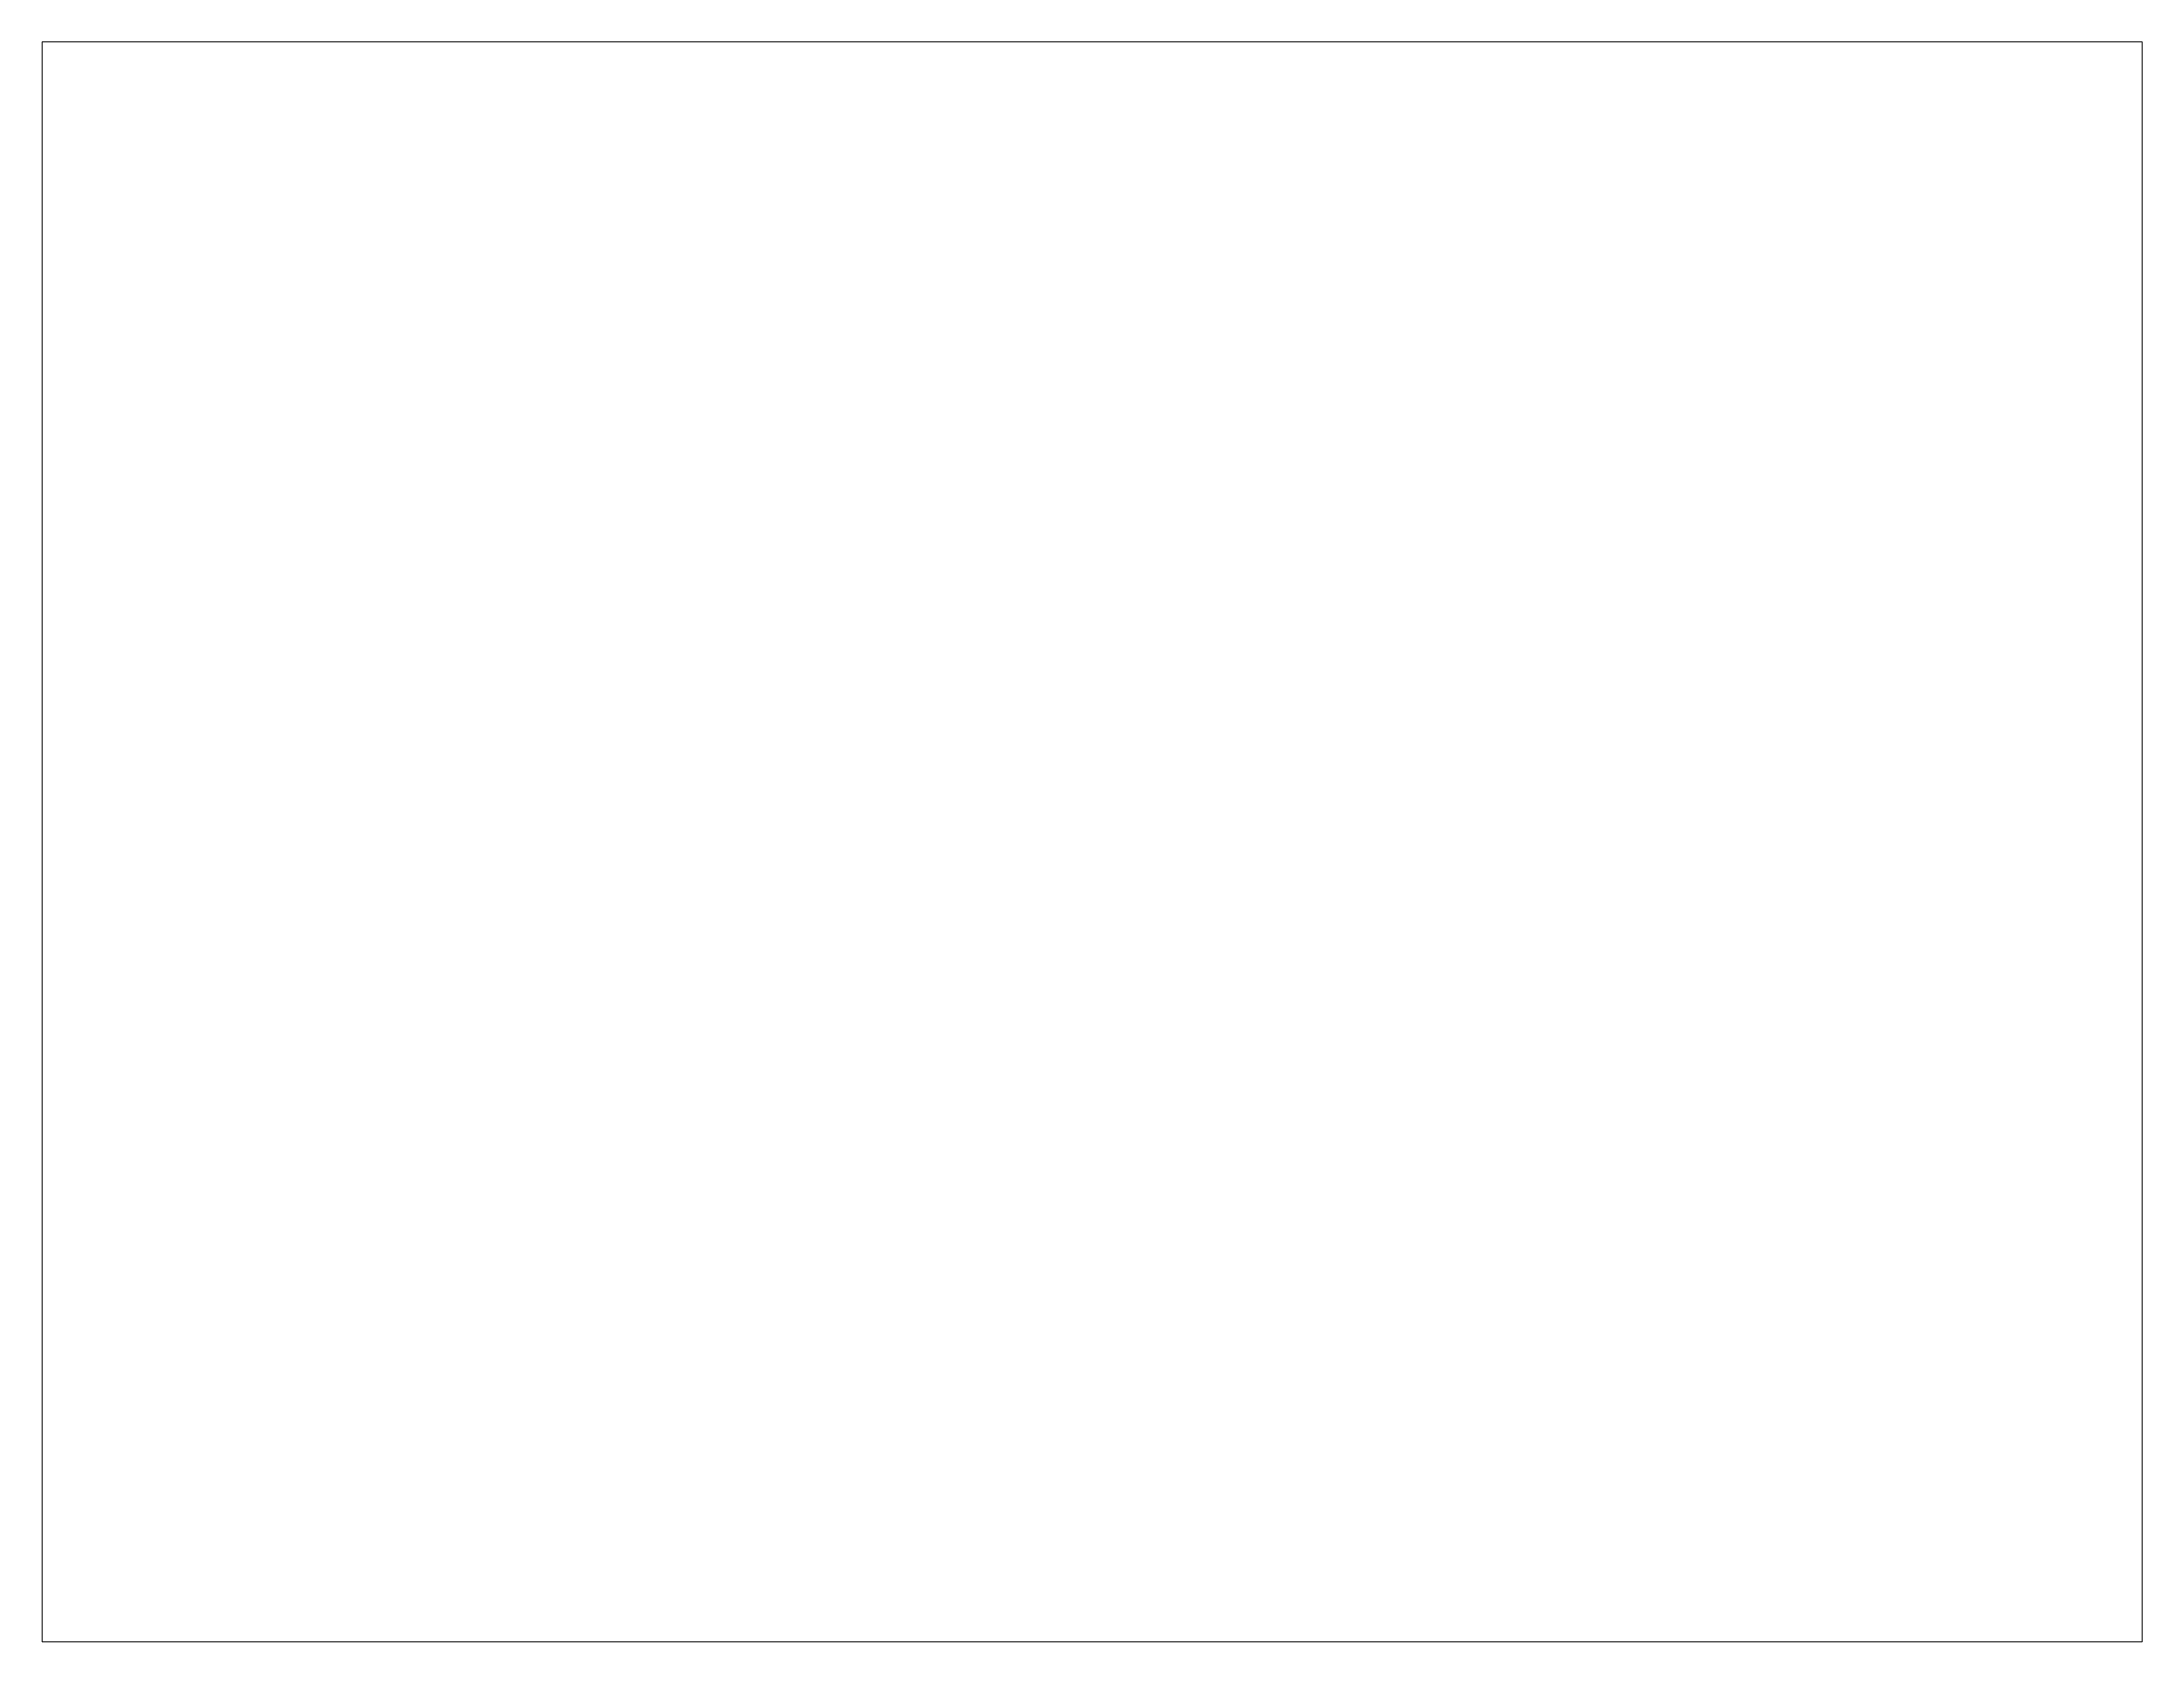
# Paper-space layout '布局1' of a CAD drawing. Extents: x 1.05 to 9.45, y 0.8 to 7.2.
# The model-space entities are those that its viewports show. They can reach past a viewport. Long polylines and large blocks are cut down to what shows.
import ezdxf

# ---------------------------------------------------------------- set-up
doc = ezdxf.new("R2010")
doc.units = 0
doc.header["$LTSCALE"] = 2
doc.header["$MEASUREMENT"] = 0
doc.layers.get('0').update_dxf_attribs({"linetype": 'CONTINUOUS'})
doc.layers.add('11', color=3, linetype='CONTINUOUS')
doc.layers.add('CONTINUOUS', color=7, linetype='CONTINUOUS')
doc.styles.get("Standard").update_dxf_attribs({"font": 'isocp.shx', "width": 0.707, "bigfont": 'dfst.shx'})

msp = doc.modelspace()

# ---------------------------------------------------------------- texts
at = {"char_height": 3, "attachment_point": 1}
for s, insert in [('\\f华文行楷|b0|i0|c134|p2;', (1560.1, 960.8)), ('{\\f华文行楷|b0|i0|c134|p2;}', (2105, 961.6)), ('\\f华文行楷|b0|i0|c134|p2;', (2556.5, 960.6))]:
    msp.add_mtext(s, dxfattribs=dict(at, insert=insert))
at = {"layer": '11', "char_height": 3.5, "attachment_point": 5}
for insert in [(2535.1, -725.7), (2535.1, -735.8), (2355.1, -855.9), (2535.1, -835.9), (2535.1, -845.9), (2535.1, -855.9)]:
    msp.add_mtext('\\A1;{\\C7;\\H0.5x;\\S^ ;}', dxfattribs=dict(at, insert=insert))

psp = doc.layouts.new('布局1')

# ---------------------------------------------------------------- viewports
at = {"layer": 'CONTINUOUS', "color": 1, "linetype": 'Continuous', "ltscale": 2, "view_target_point": (3625.1055, -183.6769)}
psp.add_viewport(center=(5.25, 4), size=(8.4, 6.4), view_center_point=(-2578.6871, 607.3759), view_height=2534.975485, dxfattribs=at)

doc.saveas('drawing.dxf')
